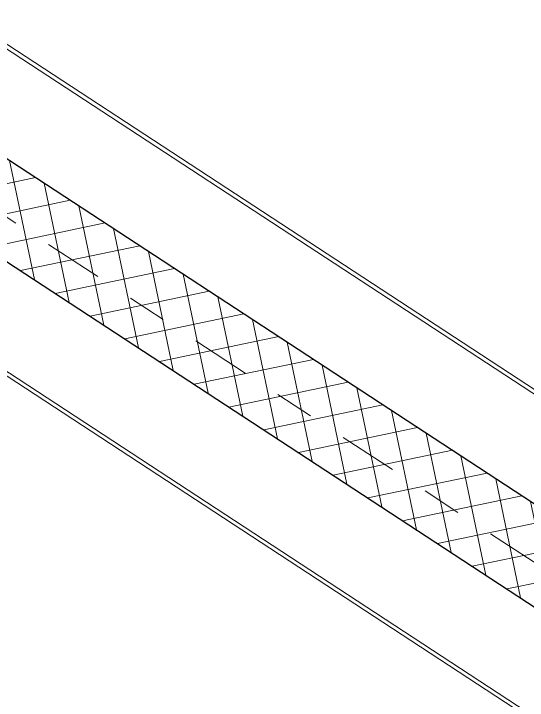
# Model space of a CAD drawing. Header units: metres. Extents: x 2696278.3 to 2696314, y 1245153.2 to 1245192.4.
# Drawn here: x 2696299.791 to 2696301.103, y 1245166.853 to 1245168.607 of the extents above; entities that cross this region are included whole.
import ezdxf

# ---------------------------------------------------------------- set-up
doc = ezdxf.new("R2010")
doc.units = ezdxf.units.M
doc.set_wipeout_variables(frame=1)
doc.linetypes.add('000_hbf_Strichpunkt 3_1_1mm Achsen', pattern=[0.25, 0.15, -0.05, 0, -0.05])
doc.linetypes.add('Wipeout_Contour', pattern=[10000, 0, -10000])
for name, color, linetype in [('0_C22_Innenwandkonstruktion.3D', 7, 'Continuous'), ('0_C22_Innenwandkonstruktion.3D Bauteilschraffuren', 7, 'Continuous'), ('0_G20_Bodenbelag.3D', 7, 'Continuous'), ('1_M01_Achsen.V', 7, 'Continuous'), ('1_R01_Raumstempel.V Kontur', 7, 'Continuous')]:
    doc.layers.add(name, color=color, linetype=linetype)

msp = doc.modelspace()

# ---------------------------------------------------------------- linework, layer by layer
at = {"layer": '0_C22_Innenwandkonstruktion.3D', "color": 7, "linetype": 'Continuous', "lineweight": 13, "flags": 128}
for points in [[(2696301.9654, 1245167.0949), (2696299.4719, 1245168.7267)], [(2696299.3377, 1245168.5217), (2696301.8313, 1245166.8899)], [(2696301.71, 1245166.7064), (2696299.7151, 1245168.0118)], [(2696299.581, 1245167.8068), (2696301.5758, 1245166.5014)]]:
    msp.add_lwpolyline(points, dxfattribs=at)
at = {"layer": '0_G20_Bodenbelag.3D', "color": 255, "linetype": 'Wipeout_Contour', "lineweight": 18, "flags": 128}
for points in [[(2696302.0276, 1245169.0978), (2696299.5631, 1245170.7106), (2696298.6213, 1245169.2713), (2696301.9599, 1245167.0866), (2696302.9018, 1245168.5258), (2696302.7762, 1245168.6079)], [(2696301.5813, 1245166.5098), (2696298.7455, 1245168.3654), (2696297.8037, 1245166.9262), (2696299.8161, 1245165.6093), (2696300.5558, 1245165.1253), (2696300.6395, 1245165.0705)]]:
    msp.add_lwpolyline(points, close=True, dxfattribs=at)
at = {"layer": '1_R01_Raumstempel.V Kontur', "color": 21, "linetype": 'Continuous', "lineweight": 0, "true_color": 0xffa8a8, "flags": 128}
for points in [[(2696302.9016, 1245168.5256), (2696299.563, 1245170.7104), (2696298.6213, 1245169.2713), (2696301.9599, 1245167.0866)], [(2696298.7455, 1245168.3654), (2696297.8037, 1245166.9262), (2696300.6403, 1245165.07), (2696301.5821, 1245166.5092)]]:
    msp.add_lwpolyline(points, close=True, dxfattribs=at)

# ---------------------------------------------------------------- next in the draw order: wipeouts: each hides what was drawn before it
at = {"color": 254, "linetype": 'Wipeout_Contour', "lineweight": 0, "ltscale": 25.30325}
msp.add_wipeout([(2696298.5562, 1245168.7702), (2696301.7108, 1245166.7058), (2696301.8313, 1245166.8899), (2696298.6767, 1245168.9542)], dxfattribs=at).dxf.layer = '0_C22_Innenwandkonstruktion.3D Bauteilschraffuren'

# ---------------------------------------------------------------- next in the draw order: hatches: boundary and pattern name
at = {"layer": '0_C22_Innenwandkonstruktion.3D Bauteilschraffuren', "linetype": 'Continuous', "lineweight": 0, "true_color": 0x000000}
h = msp.add_hatch(dxfattribs=at)
h.set_pattern_fill('BETON_0001', color=18, angle=-33.2, style=0, pattern_type=2)
h.set_pattern_definition([(191.8, (2696295.28941, 1245171.756836), (-0.0153372, 0.07341505), []), (281.8, (2696295.28941, 1245171.756836), (0.07341505, 0.0153372), [])])
h.paths.add_polyline_path([(2696298.5562, 1245168.7702), (2696301.7108, 1245166.7058), (2696301.8313, 1245166.8899), (2696298.6767, 1245168.9542)])

# ---------------------------------------------------------------- next in the draw order: linework, layer by layer
at = {"layer": '0_C22_Innenwandkonstruktion.3D', "color": 7, "linetype": 'Continuous', "lineweight": 25, "flags": 128}
for points in [[(2696301.8313, 1245166.8899), (2696298.6767, 1245168.9542)], [(2696298.5562, 1245168.7702), (2696301.7108, 1245166.7058)]]:
    msp.add_lwpolyline(points, dxfattribs=at)
at = {"layer": '1_M01_Achsen.V', "color": 62, "linetype": '000_hbf_Strichpunkt 3_1_1mm Achsen', "lineweight": 13, "true_color": 0x8cbb26}
msp.add_line((2696303.018, 1245165.964), (2696287.1194, 1245176.3677), dxfattribs=at)
msp.add_line((2696303.018, 1245165.964), (2696287.1194, 1245176.3677), dxfattribs=at)

doc.saveas('drawing.dxf')
